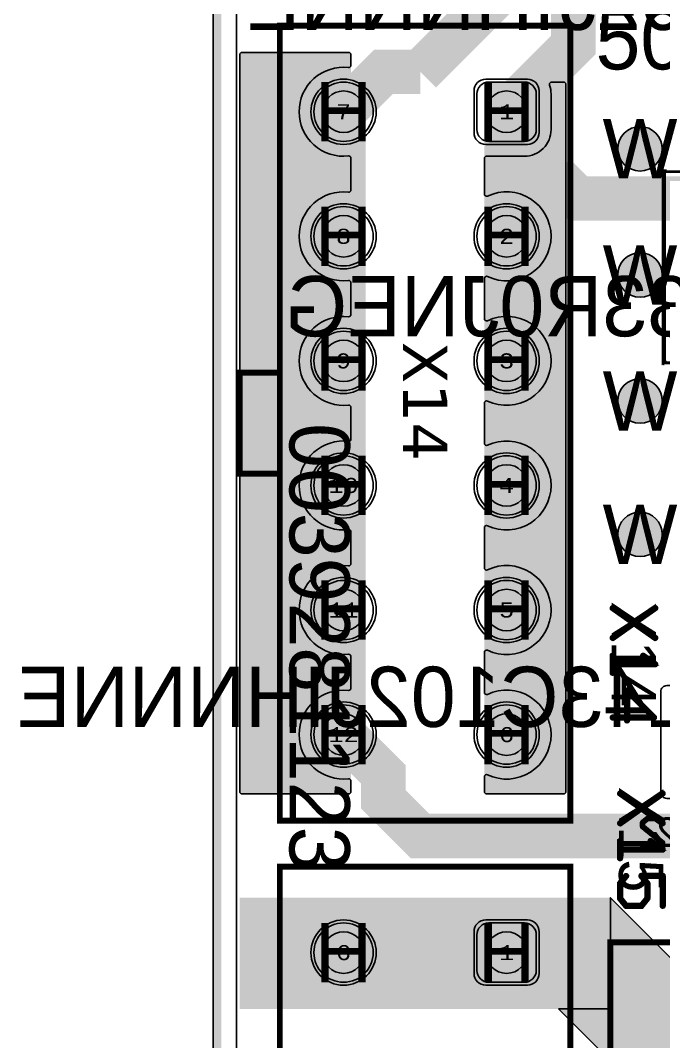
# Model space of a CAD drawing. Extents: x -23 to 289, y -67 to 135.
# Drawn here: x -6.65 to 15.04, y 29.65 to 64.08 of the extents above; entities that cross this region are included whole.
import ezdxf
from ezdxf.enums import TextEntityAlignment as Align

# ---------------------------------------------------------------- set-up
doc = ezdxf.new("R2010")
doc.units = 0
doc.header["$MEASUREMENT"] = 0
for name, color, linetype in [('ASSEMBLY_OUTLINES_BTM', 191, 'CONTINUOUS'), ('ASSEMBLY_OUTLINES_TOP', 102, 'CONTINUOUS'), ('ASSEMBLY_PART_NUMBERS_BTM', 191, 'CONTINUOUS'), ('ASSEMBLY_PART_NUMBERS_TOP', 102, 'CONTINUOUS'), ('ASSEMBLY_REF_DES_TOP', 102, 'CONTINUOUS'), ('BOARD_OUTLINE', 10, 'CONTINUOUS'), ('DRILL_DRAWING', 21, 'CONTINUOUS'), ('GENERATED_SILKSCREEN_BTM', 255, 'CONTINUOUS'), ('GENERATED_SILKSCREEN_TOP', 140, 'CONTINUOUS'), ('MANUFACTURING_OUTLINES', 10, 'CONTINUOUS'), ('MOUNTING_HOLES_LAYER_BOT17', 42, 'CONTINUOUS'), ('MOUNTING_HOLES_LAYER_TOP', 42, 'CONTINUOUS'), ('PART_HOLES_LAYER_BOTTOM', 30, 'CONTINUOUS'), ('PART_HOLES_LAYER_TOP', 30, 'CONTINUOUS'), ('PART_PADS_LAYER_BOTTOM', 230, 'CONTINUOUS'), ('PART_PADS_LAYER_TOP', 150, 'CONTINUOUS'), ('PIN_NUMBERS_BTM', 8, 'CONTINUOUS'), ('PIN_NUMBERS_TOP', 8, 'CONTINUOUS'), ('PLACEMENT_OUTLINES_TOP', 130, 'CONTINUOUS'), ('PLANE_DATA_LAYER_BOTTOM', 230, 'CONTINUOUS'), ('PLANE_SHAPES_LAYER_BOTTOM', 230, 'CONTINUOUS'), ('ROUTE_BORDER', 151, 'CONTINUOUS'), ('SILKSCREEN_OUTLINES_TOP', 150, 'CONTINUOUS'), ('SILKSCREEN_REF_DES_BTM', 211, 'CONTINUOUS'), ('SILKSCREEN_REF_DES_TOP', 150, 'CONTINUOUS'), ('SOLDERMASK_PADS_BTM', 12, 'CONTINUOUS'), ('SOLDERMASK_PADS_TOP', 180, 'CONTINUOUS'), ('TRACES_LAYER_BOTTOM', 230, 'CONTINUOUS'), ('TRACES_LAYER_TOP', 150, 'CONTINUOUS')]:
    doc.layers.add(name, color=color, linetype=linetype)
doc.styles.add('COURIER_NEW', font='COUR.TTF')
doc.styles.add('VERDANA', font='verdana.TTF')
doc.styles.add('VERIBEST_GERBER_0', font='txt')

msp = doc.modelspace()

# ---------------------------------------------------------------- hatches: boundary and pattern name
at = {"layer": 'MOUNTING_HOLES_LAYER_BOT17'}
h = msp.add_hatch(color=256, dxfattribs=at)
edge = h.paths.add_edge_path()
edge.add_arc((14.25, 59.75), 0.75, 0, 360)
h = msp.add_hatch(color=256, dxfattribs=at)
edge = h.paths.add_edge_path()
edge.add_arc((14.25, 55.5), 0.75, 0, 360)
h = msp.add_hatch(color=256, dxfattribs=at)
edge = h.paths.add_edge_path()
edge.add_arc((14.25, 51.25), 0.75, 0, 360)
h = msp.add_hatch(color=256, dxfattribs=at)
edge = h.paths.add_edge_path()
edge.add_arc((14.25, 46.75), 0.75, 0, 360)
at = {"layer": 'MOUNTING_HOLES_LAYER_TOP'}
h = msp.add_hatch(color=256, dxfattribs=at)
edge = h.paths.add_edge_path()
edge.add_arc((14.25, 59.75), 0.75, 0, 360)
h = msp.add_hatch(color=256, dxfattribs=at)
edge = h.paths.add_edge_path()
edge.add_arc((14.25, 55.5), 0.75, 0, 360)
h = msp.add_hatch(color=256, dxfattribs=at)
edge = h.paths.add_edge_path()
edge.add_arc((14.25, 51.25), 0.75, 0, 360)
h = msp.add_hatch(color=256, dxfattribs=at)
edge = h.paths.add_edge_path()
edge.add_arc((14.25, 46.75), 0.75, 0, 360)
at = {"layer": 'PART_HOLES_LAYER_BOTTOM'}
h = msp.add_hatch(color=256, dxfattribs=at)
edge = h.paths.add_edge_path()
edge.add_arc((4.25, 61), 0.7, 0, 360)
h = msp.add_hatch(color=256, dxfattribs=at)
edge = h.paths.add_edge_path()
edge.add_arc((9.75, 61), 0.7, 0, 360)
h = msp.add_hatch(color=256, dxfattribs=at)
edge = h.paths.add_edge_path()
edge.add_arc((4.25, 56.8), 0.7, 0, 360)
h = msp.add_hatch(color=256, dxfattribs=at)
edge = h.paths.add_edge_path()
edge.add_arc((9.75, 56.8), 0.7, 0, 360)
h = msp.add_hatch(color=256, dxfattribs=at)
edge = h.paths.add_edge_path()
edge.add_arc((4.25, 52.6), 0.7, 0, 360)
h = msp.add_hatch(color=256, dxfattribs=at)
edge = h.paths.add_edge_path()
edge.add_arc((9.75, 52.6), 0.7, 0, 360)
h = msp.add_hatch(color=256, dxfattribs=at)
edge = h.paths.add_edge_path()
edge.add_arc((4.25, 48.4), 0.7, 0, 360)
h = msp.add_hatch(color=256, dxfattribs=at)
edge = h.paths.add_edge_path()
edge.add_arc((9.75, 48.4), 0.7, 0, 360)
h = msp.add_hatch(color=256, dxfattribs=at)
edge = h.paths.add_edge_path()
edge.add_arc((4.25, 44.2), 0.7, 0, 360)
h = msp.add_hatch(color=256, dxfattribs=at)
edge = h.paths.add_edge_path()
edge.add_arc((9.75, 44.2), 0.7, 0, 360)
h = msp.add_hatch(color=256, dxfattribs=at)
edge = h.paths.add_edge_path()
edge.add_arc((4.25, 40), 0.7, 0, 360)
h = msp.add_hatch(color=256, dxfattribs=at)
edge = h.paths.add_edge_path()
edge.add_arc((9.75, 40), 0.7, 0, 360)
h = msp.add_hatch(color=256, dxfattribs=at)
edge = h.paths.add_edge_path()
edge.add_arc((4.25, 32.65), 0.7, 0, 360)
h = msp.add_hatch(color=256, dxfattribs=at)
edge = h.paths.add_edge_path()
edge.add_arc((9.75, 32.65), 0.7, 0, 360)
at = {"layer": 'PART_HOLES_LAYER_TOP'}
h = msp.add_hatch(color=256, dxfattribs=at)
edge = h.paths.add_edge_path()
edge.add_arc((4.25, 61), 0.7, 0, 360)
h = msp.add_hatch(color=256, dxfattribs=at)
edge = h.paths.add_edge_path()
edge.add_arc((9.75, 61), 0.7, 0, 360)
h = msp.add_hatch(color=256, dxfattribs=at)
edge = h.paths.add_edge_path()
edge.add_arc((4.25, 56.8), 0.7, 0, 360)
h = msp.add_hatch(color=256, dxfattribs=at)
edge = h.paths.add_edge_path()
edge.add_arc((9.75, 56.8), 0.7, 0, 360)
h = msp.add_hatch(color=256, dxfattribs=at)
edge = h.paths.add_edge_path()
edge.add_arc((4.25, 52.6), 0.7, 0, 360)
h = msp.add_hatch(color=256, dxfattribs=at)
edge = h.paths.add_edge_path()
edge.add_arc((9.75, 52.6), 0.7, 0, 360)
h = msp.add_hatch(color=256, dxfattribs=at)
edge = h.paths.add_edge_path()
edge.add_arc((4.25, 48.4), 0.7, 0, 360)
h = msp.add_hatch(color=256, dxfattribs=at)
edge = h.paths.add_edge_path()
edge.add_arc((9.75, 48.4), 0.7, 0, 360)
h = msp.add_hatch(color=256, dxfattribs=at)
edge = h.paths.add_edge_path()
edge.add_arc((4.25, 44.2), 0.7, 0, 360)
h = msp.add_hatch(color=256, dxfattribs=at)
edge = h.paths.add_edge_path()
edge.add_arc((9.75, 44.2), 0.7, 0, 360)
h = msp.add_hatch(color=256, dxfattribs=at)
edge = h.paths.add_edge_path()
edge.add_arc((4.25, 40), 0.7, 0, 360)
h = msp.add_hatch(color=256, dxfattribs=at)
edge = h.paths.add_edge_path()
edge.add_arc((9.75, 40), 0.7, 0, 360)
h = msp.add_hatch(color=256, dxfattribs=at)
edge = h.paths.add_edge_path()
edge.add_arc((4.25, 32.65), 0.7, 0, 360)
h = msp.add_hatch(color=256, dxfattribs=at)
edge = h.paths.add_edge_path()
edge.add_arc((9.75, 32.65), 0.7, 0, 360)
at = {"layer": 'PLANE_DATA_LAYER_BOTTOM'}
for points in [[(4.5, 62.9238, 0.414213562373095), (4.4238, 63), (0.8262, 63, 0.414213562373095), (0.75, 62.9238), (0.75, 38.0762, 0.414213562373095), (0.8262, 38), (4.4238, 38, 0.414213562373095), (4.5, 38.0762), (4.5, 38.433411, 0.4469576136571917), (4.415398, 38.509146, -0.4469583238246739), (2.75, 39.999999), (2.75, 40), (2.75, 40.000001, -0.4469583238246739), (4.415398, 41.490854, 0.4469576136571918), (4.5, 41.566589), (4.5, 42.633411, 0.4469576136571948), (4.415398, 42.709146, -0.4469583238246739), (2.75, 44.199999), (2.75, 44.2), (2.75, 44.200001, -0.4469583238246739), (4.415398, 45.690854, 0.4469576136571918), (4.5, 45.766589), (4.5, 46.833411, 0.4469576136571917), (4.415398, 46.909146, -0.4469583238246739), (2.75, 48.399999), (2.75, 48.4), (2.75, 48.400001, -0.4469583238246741), (4.415398, 49.890854, 0.4469576136571918), (4.5, 49.966589), (4.5, 51.033411, 0.4469576136571917), (4.415398, 51.109146, -0.4469583238246742), (2.75, 52.599999), (2.75, 52.6), (2.75, 52.600001, -0.4469583238246739), (4.415398, 54.090854, 0.4469576136571918), (4.5, 54.166589), (4.5, 55.233411, 0.4469576136571917), (4.415398, 55.309146, -0.4469583238246739), (2.75, 56.799999), (2.75, 56.8), (2.75, 56.800001, -0.4469583238246739), (4.415398, 58.290854, 0.4469576136571947), (4.5, 58.366589), (4.5, 59.433411, 0.4469576136571917), (4.415398, 59.509146, -0.4469583238246739), (2.75, 60.999999), (2.75, 61), (2.75, 61.000001, -0.4469583238246739), (4.415398, 62.490854, 0.4469576136571918), (4.5, 62.566589)], [(11.75, 61.9238, 0.414213562373095), (11.6738, 62), (11.270934, 62, 0.414213562373095), (11.194734, 61.9238, 0.0847263793866705), (11.199048, 61.898525, -0.0847266570884839), (11.25, 61.6), (11.25, 60.4, -0.414213562373095), (10.35, 59.5), (9.15, 59.5, -0.0189200336496863), (9.081961, 59.502576, 0.4365562438905325), (9, 59.426594), (9, 58.224921, 0.5503665247059791), (9.108774, 58.156034, -0.55036847377214), (11.25, 56.8, -0.5503684737721406), (9.108774, 55.443966, 0.5503665247059789), (9, 55.375079), (9, 54.024921, 0.5503665247059918), (9.108774, 53.956034, -0.55036847377214), (11.25, 52.6, -0.55036847377214), (9.108774, 51.243966, 0.5503665247059789), (9, 51.175079), (9, 49.824921, 0.5503665247059791), (9.108774, 49.756034, -0.55036847377214), (11.25, 48.4, -0.55036847377214), (9.108774, 47.043966, 0.5503665247059918), (9, 46.975079), (9, 45.624921, 0.5503665247059791), (9.108774, 45.556034, -0.5503684737721406), (11.25, 44.2, -0.55036847377214), (9.108774, 42.843966, 0.5503665247059789), (9, 42.775079), (9, 41.424921, 0.5503665247059918), (9.108774, 41.356034, -0.55036847377214), (11.25, 40, -0.55036847377214), (9.108774, 38.643966, 0.5503665247059918), (9, 38.575079), (9, 38.0762, 0.414213562373095), (9.0762, 38), (11.6738, 38, 0.414213562373095), (11.75, 38.0762)]]:
    msp.add_hatch(color=256, dxfattribs=at).paths.add_polyline_path(points, flags=0)
for points in [[(4.25, 61), (4.048984, 62.563329)], [(4.25, 61), (2.6738, 61)], [(4.25, 61), (4.048984, 59.436671)], [(10.75, 61), (11.3262, 61)], [(9.75, 60), (9.75, 59.4238)], [(4.25, 56.8), (4.048984, 58.363329)], [(9.75, 56.8), (9.75, 58.3762)], [(4.25, 56.8), (2.6738, 56.8)], [(4.25, 56.8), (4.048984, 55.236671)], [(9.75, 56.8), (9.75, 55.2238)], [(9.75, 56.8), (11.3262, 56.8)], [(4.25, 52.6), (4.048984, 54.163329)], [(9.75, 52.6), (9.75, 54.1762)], [(4.25, 52.6), (2.6738, 52.6)], [(4.25, 52.6), (4.048984, 51.036671)], [(9.75, 52.6), (9.75, 51.0238)], [(9.75, 52.6), (11.3262, 52.6)], [(4.25, 48.4), (4.048984, 49.963329)], [(9.75, 48.4), (9.75, 49.9762)], [(4.25, 48.4), (2.6738, 48.4)], [(4.25, 48.4), (4.048984, 46.836671)], [(9.75, 48.4), (9.75, 46.8238)], [(9.75, 48.4), (11.3262, 48.4)], [(4.25, 44.2), (4.048984, 45.763329)], [(9.75, 44.2), (9.75, 45.7762)], [(4.25, 44.2), (2.6738, 44.2)], [(4.25, 44.2), (4.048984, 42.636671)], [(9.75, 44.2), (9.75, 42.6238)], [(9.75, 44.2), (11.3262, 44.2)], [(4.25, 40), (4.048984, 41.563329)], [(9.75, 40), (9.75, 41.5762)], [(4.25, 40), (2.6738, 40)], [(4.25, 40), (4.048984, 38.436671)], [(9.75, 40), (9.75, 38.4238)], [(9.75, 40), (11.3262, 40)], [(4.25, 32.65), (3.135458, 33.764542)], [(4.25, 32.65), (5.364542, 33.764542)], [(8.844861, 33.508631), (8.405308, 33.88119)], [(10.655139, 33.508631), (11.094692, 33.88119)], [(4.25, 32.65), (3.135458, 31.535458)], [(4.25, 32.65), (5.364542, 31.535458)], [(8.862119, 31.772287), (8.447426, 31.372241)], [(10.637881, 31.772287), (11.052574, 31.372241)]]:
    msp.add_hatch(color=256, dxfattribs=at).paths.add_polyline_path(points, is_closed=False, flags=0)
h = msp.add_hatch(color=256, dxfattribs=at)
h.paths.add_polyline_path([(48.75, 22.826235, -0.5495884529091984), (48.641391, 22.757271, 0.1102706804063827), (48.45, 22.8), (47.25, 22.8, 0.414213562373095), (46.8, 22.35), (46.8, 19.15, 0.414213562373095), (47.25, 18.7), (48.45, 18.7, 0.1102706804063827), (48.641391, 18.742729, -0.5495884529091984), (48.75, 18.673765), (48.75, 17.5262, -0.414213562373095), (48.6738, 17.45), (48.1, 17.45, 0.414213562373095), (47.65, 17), (47.65, 15.6, 0.414213562373095), (48.1, 15.15), (48.6738, 15.15, -0.414213562373095), (48.75, 15.0738), (48.75, 14.8262, -0.414213562373095), (48.6738, 14.75), (43.750008, 14.75, 0.414213562373095), (43.75, 14.749992), (43.75, 10.3262, -0.414213562373095), (43.6738, 10.25), (40.250008, 10.25, 0.414213562373095), (40.25, 10.249992), (40.25, 0.8262, -0.414213562373095), (40.1738, 0.75), (37.8006, 0.75, -0.7527650843229169), (37.76009, 0.89074, 3.4742051530843248), (35.73991, 0.89074, -0.7527650843229169), (35.6994, 0.75), (33.230342, 0.75, -0.8128715780048824), (33.199868, 0.896041, 4.792273559791679), (31.800132, 0.896041, -0.8128715780048646), (31.769658, 0.75), (20.5762, 0.75, -0.414213562373095), (20.5, 0.8262), (20.5, 5.823834, -0.7996942034349959), (20.645032, 5.856523, 0.5604170451620436), (23.18957, 5.586258, -0.4928320379335695), (23.31043, 5.586258, 0.4928325361211643), (25.68957, 5.586258, -0.4928320379335695), (25.81043, 5.586258, 0.7163993986891787), (28.5, 6.499999), (28.5, 6.500001, 0.7163993986891787), (25.81043, 7.413742, -0.4928320379335696), (25.68957, 7.413742, 0.4928325361211643), (23.31043, 7.413742, -0.4928320379335696), (23.18957, 7.413742, 0.5604170451620436), (20.645032, 7.143477, -0.7996942034349959), (20.5, 7.176166), (20.5, 9.749992, 0.414213562373095), (20.499992, 9.75), (17.53156, 9.750002, -0.1989133663344645), (17.477678, 9.77232), (13.27232, 13.977678, -0.1989099556853627), (13.250002, 14.031559), (13.250002, 14.03156), (13.25, 23.249992, 0.414213562373095), (13.249992, 23.25), (11.027106, 23.25, -0.414213562373095), (10.950906, 23.3262, -0.1578452520741004), (10.965365, 23.37086, 0.3237649759328937), (10.965365, 25.12914, -0.1578452520741004), (10.950906, 25.1738, -0.414213562373095), (11.027106, 25.25), (13.249992, 25.25, 0.414213562373095), (13.25, 25.250008), (13.25, 28.999996), (13.249997, 29.000001), (11.500002, 30.749998, 0.2076843461898077), (11.499996, 30.75), (0.8262, 30.75, -0.414213562373095), (0.75, 30.8262), (0.75, 34.4238, -0.414213562373095), (0.8262, 34.5), (13.218438, 34.5, -0.1989133663344662), (13.27232, 34.477682), (15.47768, 32.272322, -0.1989099556853713), (15.499998, 32.218441), (15.499998, 32.21844), (15.5, 14.250004), (15.500003, 14.249999), (18.249998, 11.500002, 0.2076843462273114), (18.250004, 11.5), (21.499992, 11.5, 0.414213562373095), (21.5, 11.500008), (21.5, 14.9238, -0.414213562373095), (21.5762, 15), (38.249992, 15, 0.414213562373095), (38.25, 15.000008), (38.25, 23.1738, -0.414213562373095), (38.3262, 23.25), (48.6738, 23.25, -0.414213562373095), (48.75, 23.1738)], flags=0)
h.paths.add_polyline_path([(2.75, 32.65, -0.9999999999999999), (5.75, 32.65, -0.9999999999999999)], flags=0)
h.paths.add_polyline_path([(10.35, 31.15, 0.414213562373095), (11.25, 32.05), (11.25, 33.25, 0.414213562373095), (10.35, 34.15), (9.15, 34.15, 0.414213562373095), (8.25, 33.25), (8.25, 32.05, 0.414213562373095), (9.15, 31.15)], flags=0)
h.paths.add_polyline_path([(37.75, 10.6, 0.414213562373095), (38.65, 11.5), (38.65, 13.5, 0.414213562373095), (37.75, 14.4), (35.75, 14.4, 0.414213562373095), (34.85, 13.5), (34.85, 11.5, 0.414213562373095), (35.75, 10.6)], flags=0)
h.paths.add_polyline_path([(41.987, 18.057838, 2.7018286674560645), (39.513, 18.057838, -0.4597262686416451), (39.513, 17.942162, 2.7018286674560645), (41.987, 17.942162, -0.4597262686416451)], flags=0)
h.paths.add_polyline_path([(39.35, 12.5, -0.9999999999999999), (43.15, 12.5, -0.9999999999999999)], flags=0)
h.paths.add_polyline_path([(43.2, 21.5, -0.9999999999999999), (46.3, 21.5, -0.9999999999999999)], flags=0)
at = {"layer": 'PLANE_SHAPES_LAYER_BOTTOM'}
for points in [[(48.75, 14.75), (43.75, 14.75), (43.75, 10.25), (40.25, 10.25), (40.25, 0.75), (20.5, 0.75), (20.5, 9.75), (17.5, 9.75), (13.25, 14), (13.25, 34.5), (15.5, 32.25), (15.5, 14.25), (18.25, 11.5), (21.5, 11.5), (21.5, 15), (38.25, 15), (38.25, 23.25), (48.75, 23.25)], [(11.5, 30.75), (13.25, 29), (13.25, 30.75)]]:
    msp.add_hatch(color=256, dxfattribs=at).paths.add_polyline_path(points, flags=0)

# ---------------------------------------------------------------- linework, layer by layer
at = {"layer": 'ASSEMBLY_OUTLINES_BTM', "const_width": 0.1}
msp.add_lwpolyline([(15.05, 52.53), (15.05, 58.98), (18.45, 58.98), (18.45, 52.53)], close=True, dxfattribs=at)
at = {"layer": 'ASSEMBLY_OUTLINES_TOP', "const_width": 0.2}
for points in [[(2.1, 37.1), (2.1, 63.9), (11.9, 63.9), (11.9, 37.1)], [(0.75, 48.8), (0.75, 52.2), (2.1, 52.2), (2.1, 48.8)], [(2.1, 12.95), (2.1, 35.55), (11.9, 35.55), (11.9, 12.95)], [(13.25, 13), (13.25, 33), (23.25, 33), (23.25, 13)]]:
    msp.add_lwpolyline(points, close=True, dxfattribs=at)
at = {"layer": 'BOARD_OUTLINE', "const_width": 0.25}
msp.add_lwpolyline([(0, 1.5), (0, 133.5, -0.4142135624), (1.5, 135), (278.5, 135, -0.4142135624), (280, 133.5), (280, 1.5, -0.4142135624), (278.5, 0), (1.5, 0, -0.4142135624)], format="xyb", close=True, dxfattribs=at)
at = {"layer": 'GENERATED_SILKSCREEN_BTM', "const_width": 0.15}
for points in [[(15.075, 58.979995), (15.050005, 58.979995), (15.050005, 55.701537, 1.22005e-05), (15.049995, 55.701576), (15.049995, 58.98, -0.4142135624), (15.05, 58.980005), (15.075, 58.980005), (15.075, 58.979995)], [(15.075, 52.529995), (15.05, 52.529995, -0.4142135624), (15.049995, 52.53), (15.049995, 55.298424, 1.22005e-05), (15.050005, 55.298463), (15.050005, 52.530005), (15.075, 52.530005), (15.075, 52.529995)]]:
    msp.add_lwpolyline(points, format="xyb", dxfattribs=at)
msp.add_lwpolyline([(14.493, 37.189), (14.325, 37.052), (14.322, 37.047), (14.321, 37.043), (14.319, 37.04), (14.318, 37.036), (14.318, 36.899), (14.319, 36.895), (14.321, 36.889), (14.322, 36.884), (14.325, 36.882), (14.991, 36.341), (14.991, 36.234), (14.338, 36.234), (14.331, 36.232), (14.325, 36.228), (14.322, 36.221), (14.321, 36.213), (14.322, 36.206), (14.325, 36.199), (14.331, 36.195), (14.338, 36.193), (15.012, 36.193), (15.02, 36.195), (15.025, 36.2), (15.03, 36.205), (15.032, 36.213), (15.032, 36.35), (15.031, 36.353), (15.029, 36.36), (15.027, 36.363), (15.026, 36.365), (15.023, 36.367), (14.358, 36.909), (14.358, 37.026), (14.514, 37.152), (14.837, 37.152), (15, 37.019), (15.007, 37.017), (15.014, 37.018), (15.02, 37.021), (15.025, 37.027), (15.028, 37.033), (15.029, 37.04), (15.028, 37.047), (15.026, 37.05), (15.023, 37.052), (14.855, 37.189), (14.851, 37.19), (14.849, 37.191), (14.847, 37.192), (14.843, 37.193), (14.506, 37.193), (14.502, 37.192), (14.5, 37.191), (14.497, 37.19), (14.493, 37.189)], dxfattribs=at)
at = {"layer": 'GENERATED_SILKSCREEN_TOP', "const_width": 0.15}
for points in [[(2.1, 37.1), (2.1, 63.9), (11.9, 63.9), (11.9, 37.1)], [(0.75, 48.8), (0.75, 52.2), (2.1, 52.2), (2.1, 48.8)], [(2.1, 12.95), (2.1, 35.55), (11.9, 35.55), (11.9, 12.95)]]:
    msp.add_lwpolyline(points, close=True, dxfattribs=at)
for points in [[(13.3095, 43.2805), (13.992, 43.762), (13.3095, 44.242), (13.3005, 44.251), (13.299, 44.257), (13.299, 44.2615), (13.302, 44.272), (13.3065, 44.281), (13.314, 44.2885), (13.3245, 44.2945), (13.335, 44.296), (13.3455, 44.2915), (14.046, 43.801), (14.7465, 44.2915), (14.757, 44.296), (14.7675, 44.2945), (14.778, 44.29), (14.7855, 44.2825), (14.7915, 44.272), (14.793, 44.2615), (14.793, 44.257), (14.7915, 44.251), (14.784, 44.242), (14.1, 43.762), (14.784, 43.2805), (14.7915, 43.273), (14.793, 43.2685), (14.793, 43.2625), (14.7915, 43.252), (14.7855, 43.243), (14.778, 43.234), (14.7675, 43.2295), (14.757, 43.2265), (14.7465, 43.231), (14.046, 43.726), (13.3455, 43.231), (13.335, 43.2265), (13.323, 43.2295), (13.3125, 43.234), (13.305, 43.243), (13.299, 43.252), (13.2975, 43.2625), (13.3005, 43.273), (13.3095, 43.2805)], [(13.3575, 42.664), (13.356, 42.676), (13.3485, 42.682), (13.338, 42.6865), (13.326, 42.688), (13.3155, 42.6865), (13.305, 42.682), (13.2975, 42.676), (13.296, 42.664), (13.296, 42.079), (13.2975, 42.0685), (13.305, 42.0595), (13.3155, 42.055), (13.326, 42.0535), (13.338, 42.055), (13.3485, 42.0595), (13.356, 42.0685), (13.3575, 42.079), (13.3575, 42.343), (14.766, 42.343), (14.7765, 42.3445), (14.784, 42.349), (14.7885, 42.3565), (14.79, 42.367), (14.7915, 42.3745), (14.7915, 42.382), (14.7885, 42.388), (14.7825, 42.394), (14.3715, 42.6865), (14.361, 42.691), (14.352, 42.691), (14.3415, 42.6865), (14.334, 42.679), (14.328, 42.67), (14.325, 42.6595), (14.328, 42.649), (14.3355, 42.6415), (14.6715, 42.4015), (13.3575, 42.4015), (13.3575, 42.664)], [(13.326, 40.6045), (13.3155, 40.603), (13.3065, 40.5955), (13.302, 40.585), (13.3005, 40.5745), (13.302, 40.564), (13.3065, 40.555), (13.3155, 40.5475), (13.326, 40.5445), (13.7805, 40.5445), (13.7805, 40.474), (13.7835, 40.4635), (13.7895, 40.4545), (13.8, 40.45), (13.8105, 40.4485), (13.8225, 40.45), (13.833, 40.4545), (13.8405, 40.4635), (13.8435, 40.474), (13.8435, 40.5445), (14.724, 40.5445), (14.7315, 40.546), (14.7375, 40.549), (14.7435, 40.5565), (14.748, 40.564), (14.751, 40.573), (14.7525, 40.582), (14.751, 40.5895), (14.745, 40.597), (13.8345, 41.5075), (13.8255, 41.5135), (13.8165, 41.5165), (13.8075, 41.515), (13.797, 41.509), (13.7895, 41.506), (13.785, 41.5), (13.782, 41.494), (13.7805, 41.4865), (13.7805, 40.6045), (13.326, 40.6045)], [(13.8435, 41.4115), (14.6475, 40.6045), (13.8435, 40.6045), (13.8435, 41.4115)], [(13.5595, 37.0305), (14.242, 37.512), (13.5595, 37.992), (13.5505, 38.001), (13.549, 38.007), (13.549, 38.0115), (13.552, 38.022), (13.5565, 38.031), (13.564, 38.0385), (13.5745, 38.0445), (13.585, 38.046), (13.5955, 38.0415), (14.296, 37.551), (14.9965, 38.0415), (15.007, 38.046), (15.0175, 38.0445), (15.028, 38.04), (15.0355, 38.0325), (15.0415, 38.022), (15.043, 38.0115), (15.043, 38.007), (15.0415, 38.001), (15.034, 37.992), (14.35, 37.512), (15.034, 37.0305), (15.0415, 37.023), (15.043, 37.0185), (15.043, 37.0125), (15.0415, 37.002), (15.0355, 36.993), (15.028, 36.984), (15.0175, 36.9795), (15.007, 36.9765), (14.9965, 36.981), (14.296, 37.476), (13.5955, 36.981), (13.585, 36.9765), (13.573, 36.9795), (13.5625, 36.984), (13.555, 36.993), (13.549, 37.002), (13.5475, 37.0125), (13.5505, 37.023), (13.5595, 37.0305)], [(13.6075, 36.414), (13.606, 36.426), (13.5985, 36.432), (13.588, 36.4365), (13.576, 36.438), (13.5655, 36.4365), (13.555, 36.432), (13.5475, 36.426), (13.546, 36.414), (13.546, 35.829), (13.5475, 35.8185), (13.555, 35.8095), (13.5655, 35.805), (13.576, 35.8035), (13.588, 35.805), (13.5985, 35.8095), (13.606, 35.8185), (13.6075, 35.829), (13.6075, 36.093), (15.016, 36.093), (15.0265, 36.0945), (15.034, 36.099), (15.0385, 36.1065), (15.04, 36.117), (15.0415, 36.1245), (15.0415, 36.132), (15.0385, 36.138), (15.0325, 36.144), (14.6215, 36.4365), (14.611, 36.441), (14.602, 36.441), (14.5915, 36.4365), (14.584, 36.429), (14.578, 36.42), (14.575, 36.4095), (14.578, 36.399), (14.5855, 36.3915), (14.9215, 36.1515), (13.6075, 36.1515), (13.6075, 36.414)], [(14.53, 34.983), (14.5285, 34.989), (14.527, 34.9935), (14.524, 34.9995), (14.359, 35.2035), (14.9845, 35.2035), (14.9845, 34.224), (14.9875, 34.2135), (14.9935, 34.2045), (15.004, 34.2), (15.0145, 34.1985), (15.0265, 34.2), (15.037, 34.2045), (15.043, 34.2135), (15.046, 34.224), (15.046, 35.2365), (15.043, 35.247), (15.0355, 35.2545), (15.028, 35.2635), (15.016, 35.2665), (14.2945, 35.2665), (14.284, 35.265), (14.2765, 35.2605), (14.272, 35.2545), (14.269, 35.244), (14.266, 35.2365), (14.2645, 35.2305), (14.266, 35.223), (14.2705, 35.217), (14.47, 34.9725), (14.47, 34.488), (14.2795, 34.254), (13.7965, 34.254), (13.609, 34.488), (13.609, 34.9725), (13.807, 35.217), (13.8115, 35.2275), (13.8115, 35.2365), (13.8055, 35.2455), (13.798, 35.2545), (13.7875, 35.2605), (13.777, 35.262), (13.771, 35.262), (13.7665, 35.2605), (13.759, 35.253), (13.552, 34.9995), (13.549, 34.995), (13.549, 34.989), (13.546, 34.983), (13.546, 34.4775), (13.546, 34.473), (13.5475, 34.4715), (13.5475, 34.47), (13.549, 34.467), (13.549, 34.464), (13.552, 34.458), (13.759, 34.2045), (13.7635, 34.2), (13.7665, 34.1985), (13.7755, 34.1955), (13.7815, 34.194), (14.2945, 34.194), (14.302, 34.1955), (14.3095, 34.1985), (14.3125, 34.1985), (14.314, 34.2), (14.317, 34.203), (14.32, 34.2045), (14.524, 34.458), (14.527, 34.4655), (14.5285, 34.47), (14.53, 34.4775), (14.53, 34.983)]]:
    msp.add_lwpolyline(points, dxfattribs=at)
msp.add_lwpolyline([(23.250005, 13, -0.4142135624), (23.25, 12.999995), (13.25, 12.999995, -0.4142135624), (13.249995, 13), (13.249995, 33, -0.4142135624), (13.25, 33.000005), (22.524997, 33.000005, 6.8599e-06), (22.525003, 32.999995), (13.250005, 32.999995), (13.250005, 13.000005), (23.249995, 13.000005), (23.249995, 17.556303, 7.1803e-06), (23.250005, 17.55631), (23.250005, 13)], format="xyb", dxfattribs=at)
at = {"layer": 'MANUFACTURING_OUTLINES'}
msp.add_lwpolyline([(280.150405, 1.5, -0.4142135624), (278.5, -0.150405), (1.5, -0.150405, -0.4142135624), (-0.150405, 1.5), (-0.150405, 133.5, -0.4142135624), (1.5, 135.150405), (278.5, 135.150405, -0.4142135624), (280.150405, 133.5)], format="xyb", close=True, dxfattribs=at)
at = {"layer": 'MOUNTING_HOLES_LAYER_BOT17'}
for centre in [(14.25, 59.75), (14.25, 55.5), (14.25, 51.25), (14.25, 46.75)]:
    msp.add_circle(centre, 0.75, dxfattribs=at)
at = {"layer": 'MOUNTING_HOLES_LAYER_TOP'}
for centre in [(14.25, 59.75), (14.25, 55.5), (14.25, 51.25), (14.25, 46.75)]:
    msp.add_circle(centre, 0.75, dxfattribs=at)
at = {"layer": 'PART_HOLES_LAYER_BOTTOM'}
for centre in [(4.25, 61), (9.75, 61), (4.25, 56.8), (9.75, 56.8), (4.25, 52.6), (9.75, 52.6), (4.25, 48.4), (9.75, 48.4), (4.25, 44.2), (9.75, 44.2), (4.25, 40), (9.75, 40), (4.25, 32.65), (9.75, 32.65)]:
    msp.add_circle(centre, 0.7, dxfattribs=at)
at = {"layer": 'PART_HOLES_LAYER_TOP'}
for centre in [(4.25, 61), (9.75, 61), (4.25, 56.8), (9.75, 56.8), (4.25, 52.6), (9.75, 52.6), (4.25, 48.4), (9.75, 48.4), (4.25, 44.2), (9.75, 44.2), (4.25, 40), (9.75, 40), (4.25, 32.65), (9.75, 32.65)]:
    msp.add_circle(centre, 0.7, dxfattribs=at)
at = {"layer": 'PART_PADS_LAYER_BOTTOM'}
for points in [[(10.35, 62, -0.4142135624), (10.75, 61.6), (10.75, 60.4, -0.4142135624), (10.35, 60), (9.15, 60, -0.4142135624), (8.75, 60.4), (8.75, 61.6, -0.4142135624), (9.15, 62)], [(10.35, 33.65, -0.4142135624), (10.75, 33.25), (10.75, 32.05, -0.4142135624), (10.35, 31.65), (9.15, 31.65, -0.4142135624), (8.75, 32.05), (8.75, 33.25, -0.4142135624), (9.15, 33.65)]]:
    msp.add_lwpolyline(points, format="xyb", close=True, dxfattribs=at)
for centre in [(4.25, 61), (4.25, 56.8), (9.75, 56.8), (4.25, 52.6), (9.75, 52.6), (4.25, 48.4), (9.75, 48.4), (4.25, 44.2), (9.75, 44.2), (4.25, 40), (9.75, 40), (4.25, 32.65)]:
    msp.add_circle(centre, 1, dxfattribs=at)
at = {"layer": 'PART_PADS_LAYER_TOP'}
for points in [[(10.35, 62, -0.4142135624), (10.75, 61.6), (10.75, 60.4, -0.4142135624), (10.35, 60), (9.15, 60, -0.4142135624), (8.75, 60.4), (8.75, 61.6, -0.4142135624), (9.15, 62)], [(10.35, 33.65, -0.4142135624), (10.75, 33.25), (10.75, 32.05, -0.4142135624), (10.35, 31.65), (9.15, 31.65, -0.4142135624), (8.75, 32.05), (8.75, 33.25, -0.4142135624), (9.15, 33.65)]]:
    msp.add_lwpolyline(points, format="xyb", close=True, dxfattribs=at)
for centre in [(4.25, 61), (4.25, 56.8), (9.75, 56.8), (4.25, 52.6), (9.75, 52.6), (4.25, 48.4), (9.75, 48.4), (4.25, 44.2), (9.75, 44.2), (4.25, 40), (9.75, 40), (4.25, 32.65)]:
    msp.add_circle(centre, 1, dxfattribs=at)
at = {"layer": 'PLACEMENT_OUTLINES_TOP'}
for points in [[(2.1, 37.1), (2.1, 63.9), (11.9, 63.9), (11.9, 37.1)], [(2.1, 12.95), (2.1, 35.55), (11.9, 35.55), (11.9, 12.95)], [(13.25, 13), (13.25, 33), (23.25, 33), (23.25, 13)]]:
    msp.add_lwpolyline(points, close=True, dxfattribs=at)
at = {"layer": 'PLANE_DATA_LAYER_BOTTOM'}
for points in [[(4.5, 62.9238, 0.4142135624), (4.4238, 63), (0.8262, 63, 0.4142135624), (0.75, 62.9238), (0.75, 38.0762, 0.4142135624), (0.8262, 38), (4.4238, 38, 0.4142135624), (4.5, 38.0762), (4.5, 38.433411, 0.4469576137), (4.415398, 38.509146, -0.4469583238), (2.75, 39.999999), (2.75, 40), (2.75, 40.000001, -0.4469583238), (4.415398, 41.490854, 0.4469576137), (4.5, 41.566589), (4.5, 42.633411, 0.4469576137), (4.415398, 42.709146, -0.4469583238), (2.75, 44.199999), (2.75, 44.2), (2.75, 44.200001, -0.4469583238), (4.415398, 45.690854, 0.4469576137), (4.5, 45.766589), (4.5, 46.833411, 0.4469576137), (4.415398, 46.909146, -0.4469583238), (2.75, 48.399999), (2.75, 48.4), (2.75, 48.400001, -0.4469583238), (4.415398, 49.890854, 0.4469576137), (4.5, 49.966589), (4.5, 51.033411, 0.4469576137), (4.415398, 51.109146, -0.4469583238), (2.75, 52.599999), (2.75, 52.6), (2.75, 52.600001, -0.4469583238), (4.415398, 54.090854, 0.4469576137), (4.5, 54.166589), (4.5, 55.233411, 0.4469576137), (4.415398, 55.309146, -0.4469583238), (2.75, 56.799999), (2.75, 56.8), (2.75, 56.800001, -0.4469583238), (4.415398, 58.290854, 0.4469576137), (4.5, 58.366589), (4.5, 59.433411, 0.4469576137), (4.415398, 59.509146, -0.4469583238), (2.75, 60.999999), (2.75, 61), (2.75, 61.000001, -0.4469583238), (4.415398, 62.490854, 0.4469576137), (4.5, 62.566589)], [(11.75, 61.9238, 0.4142135624), (11.6738, 62), (11.270934, 62, 0.4142135624), (11.194734, 61.9238, 0.0847263794), (11.199048, 61.898525, -0.0847266571), (11.25, 61.6), (11.25, 60.4, -0.4142135624), (10.35, 59.5), (9.15, 59.5, -0.0189200336), (9.081961, 59.502576, 0.4365562439), (9, 59.426594), (9, 58.224921, 0.5503665247), (9.108774, 58.156034, -0.5503684738), (11.25, 56.8, -0.5503684738), (9.108774, 55.443966, 0.5503665247), (9, 55.375079), (9, 54.024921, 0.5503665247), (9.108774, 53.956034, -0.5503684738), (11.25, 52.6, -0.5503684738), (9.108774, 51.243966, 0.5503665247), (9, 51.175079), (9, 49.824921, 0.5503665247), (9.108774, 49.756034, -0.5503684738), (11.25, 48.4, -0.5503684738), (9.108774, 47.043966, 0.5503665247), (9, 46.975079), (9, 45.624921, 0.5503665247), (9.108774, 45.556034, -0.5503684738), (11.25, 44.2, -0.5503684738), (9.108774, 42.843966, 0.5503665247), (9, 42.775079), (9, 41.424921, 0.5503665247), (9.108774, 41.356034, -0.5503684738), (11.25, 40, -0.5503684738), (9.108774, 38.643966, 0.5503665247), (9, 38.575079), (9, 38.0762, 0.4142135624), (9.0762, 38), (11.6738, 38, 0.4142135624), (11.75, 38.0762)]]:
    msp.add_lwpolyline(points, format="xyb", close=True, dxfattribs=at)
at = {"layer": 'PLANE_DATA_LAYER_BOTTOM', "const_width": 0.75}
for points in [[(4.25, 61), (4.048984, 62.563329)], [(4.25, 61), (2.6738, 61)], [(4.25, 61), (4.048984, 59.436671)], [(10.75, 61), (11.3262, 61)], [(9.75, 60), (9.75, 59.4238)], [(4.25, 56.8), (4.048984, 58.363329)], [(9.75, 56.8), (9.75, 58.3762)], [(4.25, 56.8), (2.6738, 56.8)], [(4.25, 56.8), (4.048984, 55.236671)], [(9.75, 56.8), (9.75, 55.2238)], [(9.75, 56.8), (11.3262, 56.8)], [(4.25, 52.6), (4.048984, 54.163329)], [(9.75, 52.6), (9.75, 54.1762)], [(4.25, 52.6), (2.6738, 52.6)], [(4.25, 52.6), (4.048984, 51.036671)], [(9.75, 52.6), (9.75, 51.0238)], [(9.75, 52.6), (11.3262, 52.6)], [(4.25, 48.4), (4.048984, 49.963329)], [(9.75, 48.4), (9.75, 49.9762)], [(4.25, 48.4), (2.6738, 48.4)], [(4.25, 48.4), (4.048984, 46.836671)], [(9.75, 48.4), (9.75, 46.8238)], [(9.75, 48.4), (11.3262, 48.4)], [(4.25, 44.2), (4.048984, 45.763329)], [(9.75, 44.2), (9.75, 45.7762)], [(4.25, 44.2), (2.6738, 44.2)], [(4.25, 44.2), (4.048984, 42.636671)], [(9.75, 44.2), (9.75, 42.6238)], [(9.75, 44.2), (11.3262, 44.2)], [(4.25, 40), (4.048984, 41.563329)], [(9.75, 40), (9.75, 41.5762)], [(4.25, 40), (2.6738, 40)], [(4.25, 40), (4.048984, 38.436671)], [(9.75, 40), (9.75, 38.4238)], [(9.75, 40), (11.3262, 40)], [(4.25, 32.65), (3.135458, 33.764542)], [(4.25, 32.65), (5.364542, 33.764542)], [(8.844861, 33.508631), (8.405308, 33.88119)], [(10.655139, 33.508631), (11.094692, 33.88119)], [(4.25, 32.65), (3.135458, 31.535458)], [(4.25, 32.65), (5.364542, 31.535458)], [(8.862119, 31.772287), (8.447426, 31.372241)], [(10.637881, 31.772287), (11.052574, 31.372241)]]:
    msp.add_lwpolyline(points, dxfattribs=at)
at = {"layer": 'PLANE_SHAPES_LAYER_BOTTOM'}
for points in [[(48.75, 14.75), (43.75, 14.75), (43.75, 10.25), (40.25, 10.25), (40.25, 0.75), (20.5, 0.75), (20.5, 9.75), (17.5, 9.75), (13.25, 14), (13.25, 34.5), (15.5, 32.25), (15.5, 14.25), (18.25, 11.5), (21.5, 11.5), (21.5, 15), (38.25, 15), (38.25, 23.25), (48.75, 23.25)], [(11.5, 30.75), (13.25, 29), (13.25, 30.75)]]:
    msp.add_lwpolyline(points, close=True, dxfattribs=at)
for points in [[(0.75, 38), (4.5, 38), (0.75, 63), (4.5, 63)], [(9, 38), (11.75, 38), (9, 62), (11.75, 62)], [(0.75, 30.75), (13.25, 30.75), (0.75, 34.5), (13.25, 34.5)]]:
    msp.add_solid(points, dxfattribs=at)
at = {"layer": 'ROUTE_BORDER'}
msp.add_lwpolyline([(0.635, 2.135), (0.635, 133, -0.4142135624), (2.135, 134.5), (278, 134.5, -0.4142135624), (279.5, 133), (279.5, 2.135, -0.4142135624), (278, 0.635), (2.135, 0.635, -0.4142135624)], format="xyb", close=True, dxfattribs=at)
at = {"layer": 'SILKSCREEN_OUTLINES_TOP'}
for points in [[(2.1, 37.1), (2.1, 63.9), (11.9, 63.9), (11.9, 37.1)], [(0.75, 48.8), (0.75, 52.2), (2.1, 52.2), (2.1, 48.8)], [(2.1, 12.95), (2.1, 35.55), (11.9, 35.55), (11.9, 12.95)], [(13.25, 13), (13.25, 33), (23.25, 33), (23.25, 13)]]:
    msp.add_lwpolyline(points, close=True, dxfattribs=at)
at = {"layer": 'SOLDERMASK_PADS_BTM'}
for points in [[(10.45, 62.1, -0.4142135624), (10.85, 61.7), (10.85, 60.3, -0.4142135624), (10.45, 59.9), (9.05, 59.9, -0.4142135624), (8.65, 60.3), (8.65, 61.7, -0.4142135624), (9.05, 62.1)], [(16.55, 41.65, -0.4142135624), (16.75, 41.45), (16.75, 38.05, -0.4142135624), (16.55, 37.85), (15.15, 37.85, -0.4142135624), (14.95, 38.05), (14.95, 41.45, -0.4142135624), (15.15, 41.65)], [(10.45, 33.75, -0.4142135624), (10.85, 33.35), (10.85, 31.95, -0.4142135624), (10.45, 31.55), (9.05, 31.55, -0.4142135624), (8.65, 31.95), (8.65, 33.35, -0.4142135624), (9.05, 33.75)]]:
    msp.add_lwpolyline(points, format="xyb", close=True, dxfattribs=at)
for centre in [(4.25, 61), (4.25, 56.8), (9.75, 56.8), (4.25, 52.6), (9.75, 52.6), (4.25, 48.4), (9.75, 48.4), (4.25, 44.2), (9.75, 44.2), (4.25, 40), (9.75, 40), (4.25, 32.65)]:
    msp.add_circle(centre, 1.1, dxfattribs=at)
at = {"layer": 'SOLDERMASK_PADS_TOP'}
for points in [[(10.45, 62.1, -0.4142135624), (10.85, 61.7), (10.85, 60.3, -0.4142135624), (10.45, 59.9), (9.05, 59.9, -0.4142135624), (8.65, 60.3), (8.65, 61.7, -0.4142135624), (9.05, 62.1)], [(10.45, 33.75, -0.4142135624), (10.85, 33.35), (10.85, 31.95, -0.4142135624), (10.45, 31.55), (9.05, 31.55, -0.4142135624), (8.65, 31.95), (8.65, 33.35, -0.4142135624), (9.05, 33.75)]]:
    msp.add_lwpolyline(points, format="xyb", close=True, dxfattribs=at)
for centre in [(4.25, 61), (4.25, 56.8), (9.75, 56.8), (4.25, 52.6), (9.75, 52.6), (4.25, 48.4), (9.75, 48.4), (4.25, 44.2), (9.75, 44.2), (4.25, 40), (9.75, 40), (4.25, 32.65)]:
    msp.add_circle(centre, 1.1, dxfattribs=at)
at = {"layer": 'TRACES_LAYER_BOTTOM', "const_width": 1.5}
for points in [[(9.402, 64.908134), (6.837369, 62.343503)], [(6.837369, 62.343503), (5.593503, 62.343503), (4.25, 61)], [(11.358455, 58.875856), (12.15905, 58.075261), (16.275261, 58.075261), (16.75, 58.55)]]:
    msp.add_lwpolyline(points, dxfattribs=at)
at = {"layer": 'TRACES_LAYER_TOP', "const_width": 1.5}
for points in [[(9.75, 61), (12, 63.25), (12, 66.25), (12.75, 67)], [(4.25, 56.8), (4.25, 61)], [(9.75, 61), (9.75, 56.8)], [(4.25, 52.6), (4.25, 56.8)], [(9.75, 56.8), (9.75, 52.6)], [(4.25, 52.6), (4.25, 48.4)], [(9.75, 48.4), (9.75, 52.6)], [(4.25, 48.4), (4.25, 44.2)], [(9.75, 48.4), (9.75, 44.2)], [(4.25, 44.2), (4.25, 40)], [(9.75, 40), (9.75, 44.2)], [(4.25, 40), (5.593503, 38.656497), (5.593503, 37.815532), (6.827766, 36.581269), (15.83223, 36.581269)]]:
    msp.add_lwpolyline(points, dxfattribs=at)

# ---------------------------------------------------------------- texts
at = {"layer": 'ASSEMBLY_PART_NUMBERS_BTM', "style": 'VERIBEST_GERBER_0', "text_generation_flag": 2}
for s, p in [('CL43C102JIHNNNE', (25.75, 65.79)), ('CRCW251233R0JNEG', (30.5, 55.46)), ('CL43C102JIHNNNE', (18, 42.29))]:
    msp.add_text(s, height=2.032, dxfattribs=at).set_placement(p, align=Align.TOP_LEFT)
at = {"layer": 'ASSEMBLY_PART_NUMBERS_TOP', "style": 'VERIBEST_GERBER_0'}
msp.add_text('5010', height=2.032, dxfattribs=at).set_placement((12.75, 64.46), align=Align.TOP_LEFT)
msp.add_text('0039281123', height=2.032, rotation=270, dxfattribs=at).set_placement((4.46, 50.5), align=Align.TOP_LEFT)
at = {"layer": 'ASSEMBLY_REF_DES_TOP', "style": 'VERDANA'}
msp.add_text('X14', height=1.5, rotation=270, dxfattribs=at).set_placement((7.75, 53.25), align=Align.TOP_LEFT)
at = {"layer": 'DRILL_DRAWING', "style": 'VERIBEST_GERBER_0'}
for s, p in [('H', (4.25, 61)), ('H', (9.75, 61)), ('W', (14.25, 59.75)), ('H', (4.25, 56.8)), ('H', (9.75, 56.8)), ('W', (14.25, 55.5)), ('H', (4.25, 52.6)), ('H', (9.75, 52.6)), ('W', (14.25, 51.25)), ('H', (4.25, 48.4)), ('H', (9.75, 48.4)), ('W', (14.25, 46.75)), ('H', (4.25, 44.2)), ('H', (9.75, 44.2)), ('H', (4.25, 40)), ('H', (9.75, 40)), ('H', (4.25, 32.65)), ('H', (9.75, 32.65))]:
    msp.add_text(s, height=2, dxfattribs=at).set_placement(p, align=Align.MIDDLE_CENTER)
at = {"layer": 'PIN_NUMBERS_BTM', "style": 'COURIER_NEW'}
for s, p in [('7', (4.25, 61)), ('1', (9.75, 61)), ('8', (4.25, 56.8)), ('2', (9.75, 56.8)), ('9', (4.25, 52.6)), ('3', (9.75, 52.6)), ('10', (4.25, 48.4)), ('4', (9.75, 48.4)), ('11', (4.25, 44.2)), ('5', (9.75, 44.2)), ('12', (4.25, 40)), ('6', (9.75, 40)), ('6', (4.25, 32.65)), ('1', (9.75, 32.65))]:
    msp.add_text(s, height=0.508, dxfattribs=at).set_placement(p, align=Align.MIDDLE_CENTER)
at = {"layer": 'PIN_NUMBERS_TOP', "style": 'COURIER_NEW'}
for s, p in [('7', (4.25, 61)), ('1', (9.75, 61)), ('8', (4.25, 56.8)), ('2', (9.75, 56.8)), ('9', (4.25, 52.6)), ('3', (9.75, 52.6)), ('10', (4.25, 48.4)), ('4', (9.75, 48.4)), ('11', (4.25, 44.2)), ('5', (9.75, 44.2)), ('12', (4.25, 40)), ('6', (9.75, 40)), ('6', (4.25, 32.65)), ('1', (9.75, 32.65))]:
    msp.add_text(s, height=0.508, dxfattribs=at).set_placement(p, align=Align.MIDDLE_CENTER)
at = {"layer": 'SILKSCREEN_REF_DES_BTM', "style": 'VERIBEST_GERBER_0', "text_generation_flag": 2}
msp.add_text('C242', height=1, dxfattribs=at).set_placement((18, 37.21), align=Align.TOP_LEFT)
at = {"layer": 'SILKSCREEN_REF_DES_TOP', "style": 'VERIBEST_GERBER_0'}
for s, p in [('X14', (14.79, 44.5)), ('X15', (15.04, 38.25))]:
    msp.add_text(s, height=1.5, rotation=270, dxfattribs=at).set_placement(p, align=Align.TOP_LEFT)

doc.saveas('drawing.dxf')
